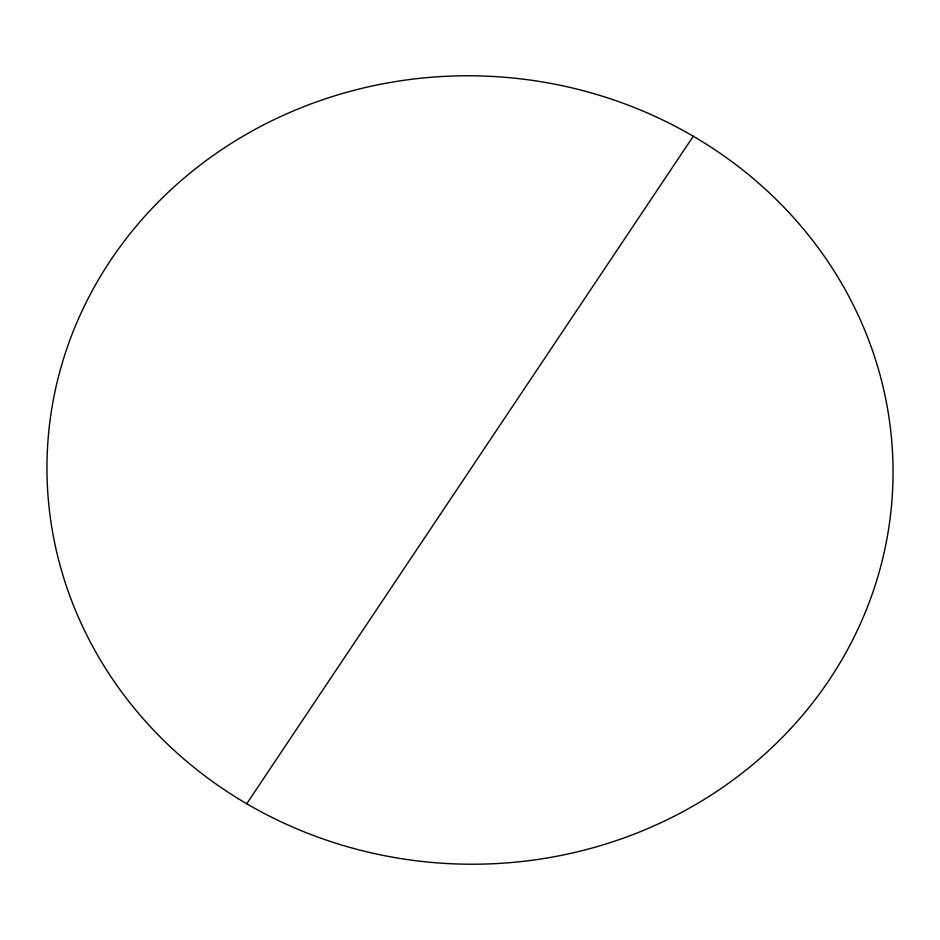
<?xml version="1.0" encoding="UTF-8"?>
<svg xmlns="http://www.w3.org/2000/svg" width="940" height="940" viewBox="0 0 940 940"><rect width="100%" height="100%" fill="white"/><g stroke="black" fill="none" stroke-linecap="round" stroke-linejoin="round"><path stroke-width="1.41" d="M246.715 803.759L693.285 136.241M238.231 798.671A423.082 394.189 2.1 0 0 892.377 494.182A423.082 394.189 2.1 0 0 279.392 117.136A423.082 394.189 2.1 0 0 238.231 798.671"/></g></svg>
